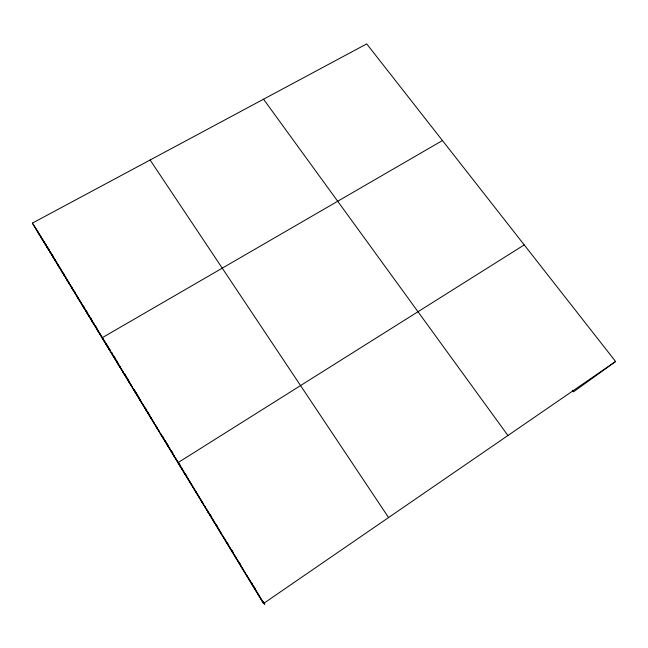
<?xml version="1.0" encoding="UTF-8"?>
<svg xmlns="http://www.w3.org/2000/svg" width="648" height="648" viewBox="0 0 648 648"><rect width="100%" height="100%" fill="white"/><g stroke="black" fill="none" stroke-linecap="round" stroke-linejoin="round"><path stroke-width="0.97" d="M263.841 602.454L264.846 604.106L263.542 603.482L32.4 223.106L366.719 43.894L615.6 361.511L573.512 391.821L572.346 390.282M263.542 603.482L615.6 361.511M524.224 244.904L177.973 462.672L182.461 469.525M442.454 140.543L102.092 337.802L109.828 350.017M250.816 582.544L251.197 582.981M244.523 572.184L245.009 572.792M238.27 561.897L238.853 562.667M232.057 551.675L232.745 552.614L215.152 523.673M263.542 99.201L507.935 435.505M225.885 541.517L226.679 542.627M219.761 531.433L220.644 532.705M213.67 521.413L214.658 522.847L191.079 484.056M207.619 511.458L208.705 513.054M201.617 501.576L202.792 503.326M150.117 159.999L388.565 517.55M195.647 491.751L196.919 493.663M189.718 481.999L190.625 483.368M183.829 472.303L185.279 474.514M185.271 473.818L186.179 475.211M172.336 453.389L173.964 455.892M166.722 444.164L168.448 446.804M161.158 434.994L162.956 437.773M155.617 425.882L157.505 428.798M144.65 407.827L146.691 411.018M150.117 416.826L152.086 419.88M133.812 389.991L136.015 393.449M139.215 398.885L141.337 402.206M123.112 372.381L125.469 376.091M128.442 381.162L130.726 384.742M112.541 354.983L115.052 358.943M117.806 363.658L120.245 367.497M96.917 329.289L99.654 333.607M113.084 355.169L111.448 352.577L112.436 354.205M114.688 357.704L115.741 359.356M107.301 346.364L109.885 350.447M76.537 295.739L79.55 300.526M81.583 304.05L84.532 308.723M86.662 312.409L89.537 316.969M91.781 320.825L94.584 325.264M56.627 262.983L59.908 268.207M61.56 271.099L64.776 276.218M66.525 279.264L69.668 284.269M71.515 287.477L74.593 292.378M32.4 223.106L46.389 245.479M47.28 246.896L49.459 250.379M50.528 252.088L51.597 253.797M52.123 254.64L53.695 257.151M37.187 230.988L40.719 236.633M42.007 238.918L45.482 244.458M46.85 246.888L50.261 252.331M51.727 254.915L55.072 260.245M63.553 273.375L64.549 275.003M74.528 291.438L75.532 293.082M83.624 306.391L84.637 308.059M86.168 310.57L87.691 313.089M90.761 318.127L91.789 319.82M95.896 326.584L96.925 328.277M106.264 343.634L107.827 346.202M108.872 347.927L109.917 349.653M111.497 352.237L112.541 353.962M114.016 356.384L114.963 357.947M116.389 360.288L117.806 362.629M124.497 373.629L126.895 377.573M127.373 378.359L128.822 380.741M134.136 389.489L135.108 391.084M136.08 392.68L137.044 394.276M138.024 395.879L138.996 397.483M145.849 408.75L146.829 410.362M147.817 411.982L148.797 413.61M162.705 436.493L163.709 438.137M165.216 440.616L166.22 442.268M167.225 443.921L168.237 445.581M171.769 451.389L172.781 453.057M178.88 463.093L179.901 464.77M210.017 514.318L211.005 515.946M216.473 524.929L217.469 526.565M227.489 543.056L228.501 544.717M232.033 550.533L233.053 552.201M239.153 562.245L240.173 563.922M251.481 582.528L252.518 584.229M254.073 586.788L255.109 588.497M262.934 601.36L264.506 603.944M45.052 243.34L49.629 250.865M51.16 253.384L68.17 281.37M68.688 282.236L72.349 288.247M72.868 289.105L91.457 319.691M91.943 320.485L96.779 328.439M97.265 329.241L106.531 344.485M107.511 346.105L108.499 347.725M109.48 349.337L110.468 350.957M113.424 355.833L121.37 368.906M121.873 369.725L123.371 372.195M124.376 373.847L125.874 376.31M126.376 377.136L127.883 379.623M128.895 381.275L132.419 387.083M133.431 388.751L141.564 402.125M142.074 402.967L146.683 410.557M147.201 411.399L151.834 419.029M152.871 420.738L154.427 423.298M155.463 424.999L157.019 427.559M158.063 429.276L159.627 431.843M160.672 433.561L161.717 435.278M162.235 436.136L172.757 453.446M173.235 454.24L174.685 456.621M175.649 458.209L182.914 470.156M183.4 470.958L188.933 480.063M189.443 480.897L193.995 488.39M195.008 490.058L201.131 500.126M202.152 501.811L203.691 504.346M204.719 506.031L205.74 507.716M206.777 509.417L210.9 516.205M211.418 517.047L221.827 534.179M222.871 535.896L236.909 558.989M237.881 560.593L241.299 566.222M242.287 567.842L243.267 569.454M244.247 571.074L245.228 572.686M246.216 574.306L258.106 593.876M258.609 594.702L260.107 597.173M261.112 598.817L264.117 603.758M35.996 228.857L190.601 483.262M233.256 553.449L263.704 603.563"/></g></svg>
